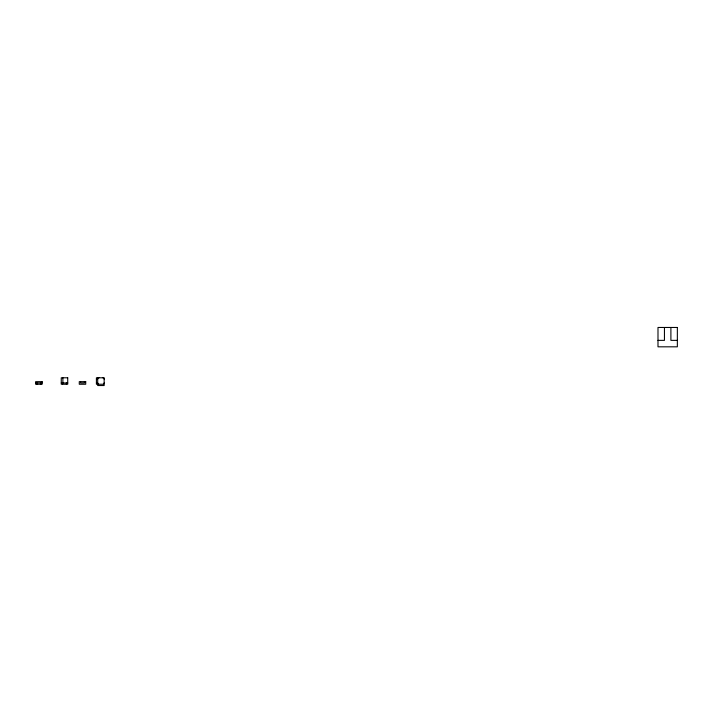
<?xml version="1.0" encoding="UTF-8"?>
<svg xmlns="http://www.w3.org/2000/svg" width="713" height="713" viewBox="0 0 713 713"><rect width="100%" height="100%" fill="white"/><g stroke="black" fill="none" stroke-linecap="round" stroke-linejoin="round"><path stroke-width="1.07" d="M657.992 340.368L664.445 340.368L664.445 327.463M677.35 340.368L670.897 340.368L670.897 327.463M96.415 379.084L97.699 379.084A1.292 1.292 0 0 1 98.991 377.792M35.65 382.952L42.103 382.952M61.265 382.952L67.717 382.952M96.415 382.952L97.699 382.952A1.292 1.292 0 0 0 98.991 384.245L102.868 384.245A1.292 1.292 0 0 0 104.151 382.952M98.314 384.245L96.415 384.245L96.415 377.792L104.151 377.792L104.151 385.537L97.699 385.537L97.699 377.792M84.428 381.669L84.428 382.952L80.56 382.952L80.56 381.669M66.425 382.952L66.425 384.245M62.878 377.792L62.878 382.952M62.557 382.952L62.557 384.245M40.81 382.952L40.81 384.245M36.942 382.952L36.942 384.245M102.868 377.792A1.292 1.292 0 0 1 104.151 379.084M677.35 327.463L657.992 327.463L657.992 346.821L677.35 346.821L677.35 327.463M67.717 377.792L61.265 377.792L61.265 384.245L67.717 384.245L67.717 377.792M42.103 381.669L35.65 381.669L35.65 384.245L42.103 384.245L42.103 381.669M85.72 381.669L79.268 381.669L79.268 384.245L85.72 384.245L85.72 381.669"/></g></svg>
